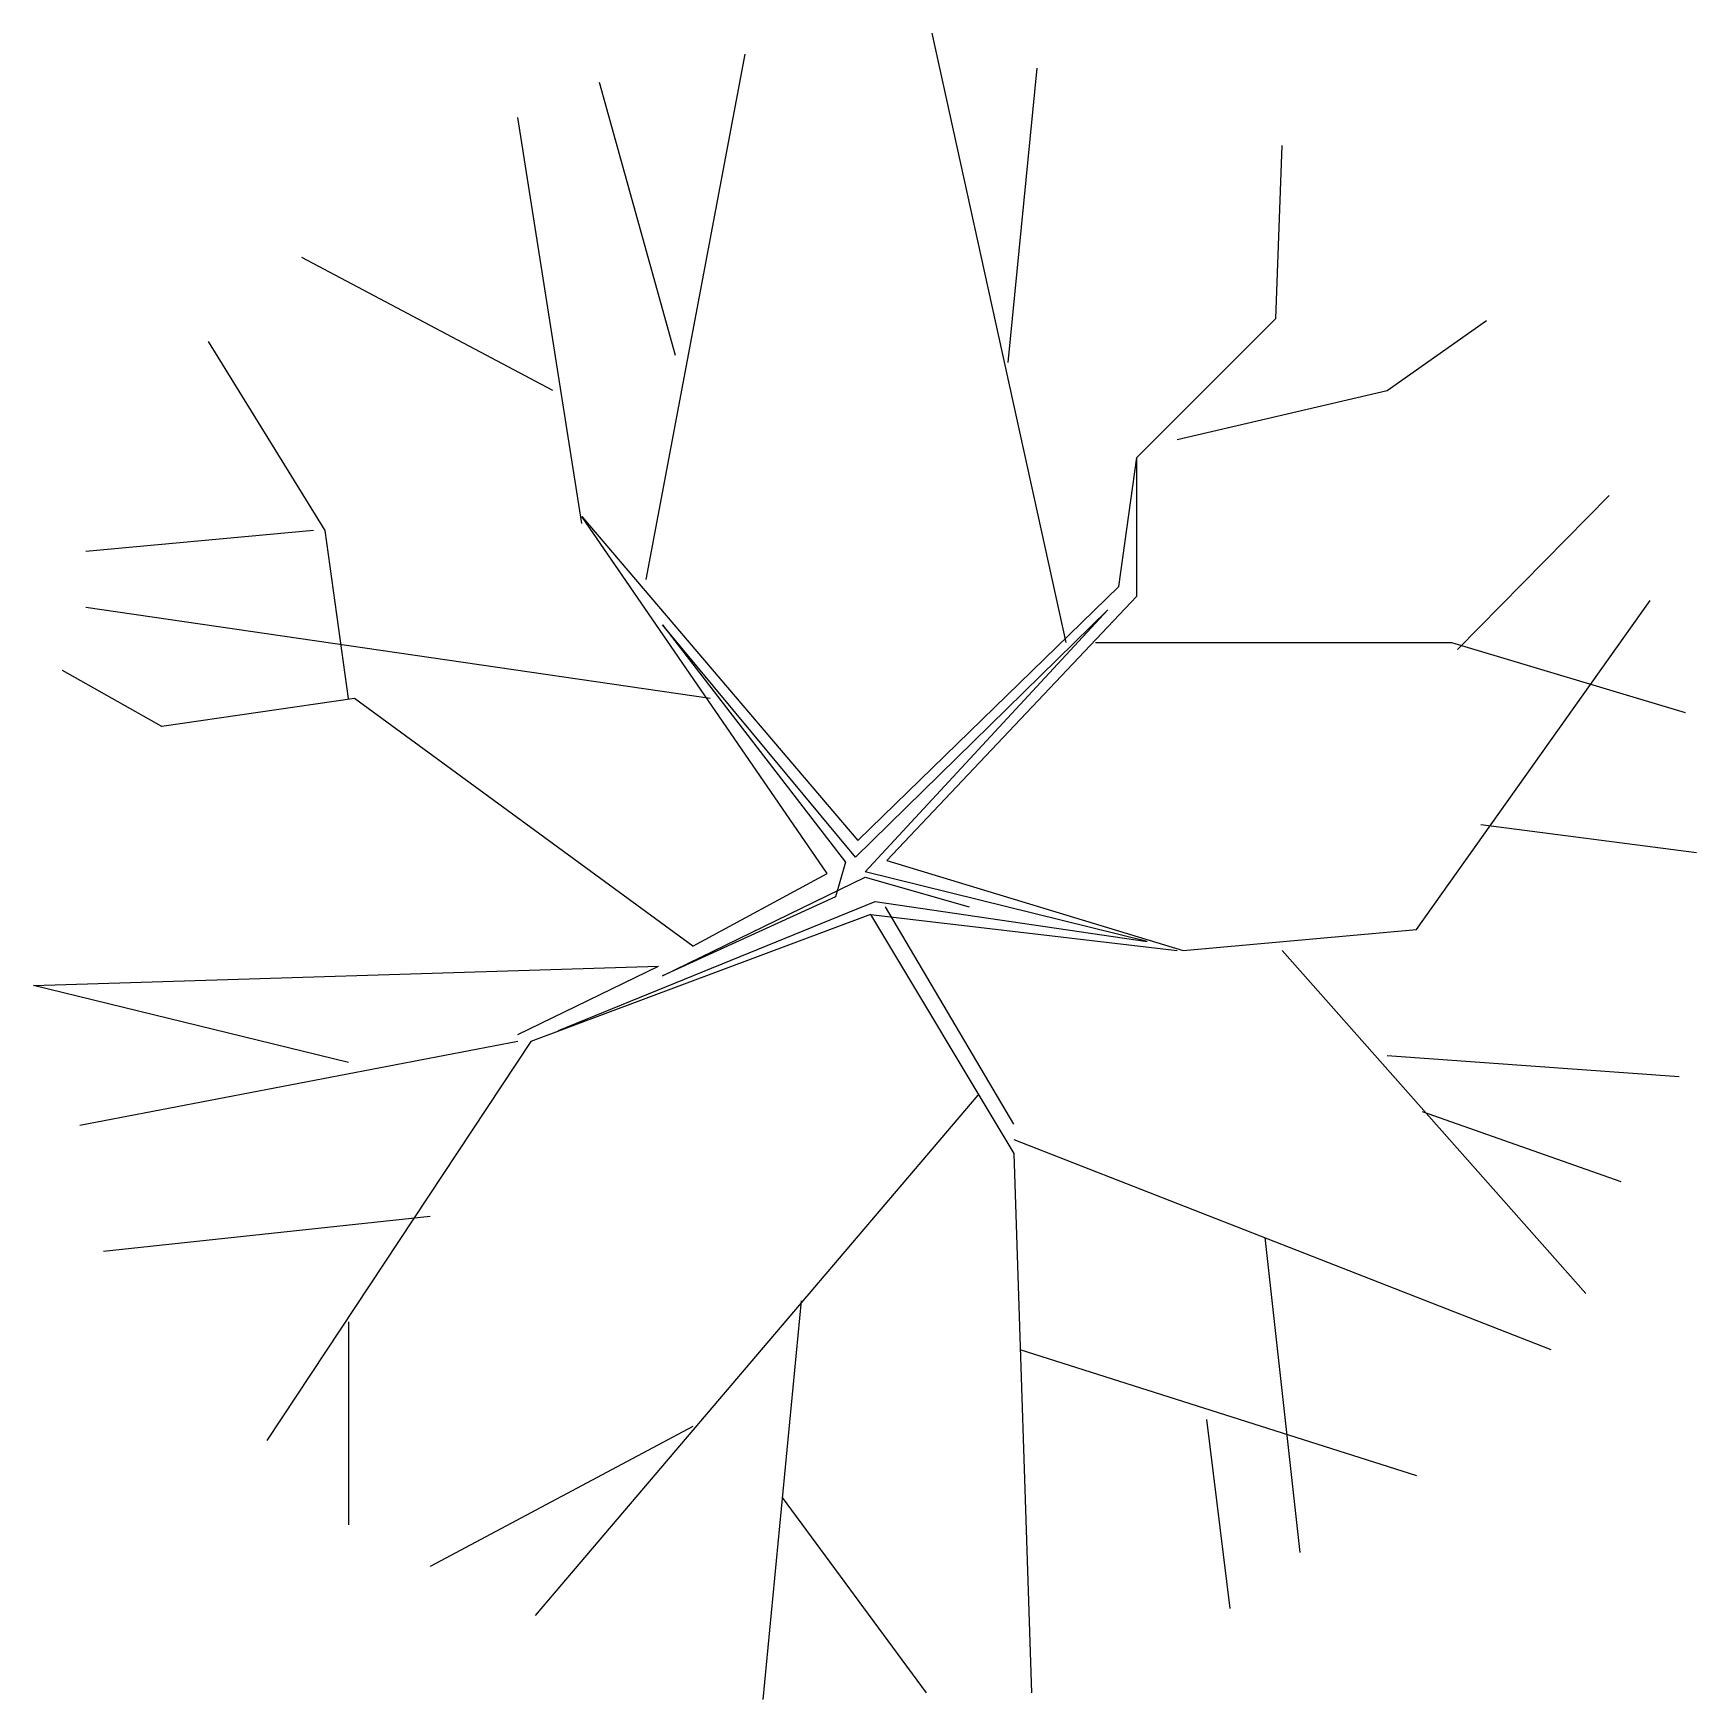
# Model space of a CAD drawing. Header units: millimetres. Extents: x 300.38 to 302.38, y 2566.02 to 2568.02.
import ezdxf

# ---------------------------------------------------------------- set-up
doc = ezdxf.new("R2010")
doc.units = ezdxf.units.MM
doc.header["$LTSCALE"] = 10
doc.layers.add('Vegetais', color=94, linetype='Continuous')

msp = doc.modelspace()

# ---------------------------------------------------------------- linework, layer by layer
at = {"layer": 'Vegetais'}
for p, q in [((301.6227, 2567.2921), (301.4616, 2568.0235)), ((301.1184, 2567.3678), (301.2374, 2567.9983)), ((301.5527, 2567.6284), (301.5877, 2567.9815)), ((301.1534, 2567.6368), (301.0623, 2567.9646)), ((301.0413, 2567.435), (300.9642, 2567.9226)), ((301.874, 2567.681), (301.8819, 2567.889)), ((301.0063, 2567.5948), (300.705, 2567.7545)), ((301.7074, 2567.5144), (301.874, 2567.681)), ((302.008, 2567.5948), (302.1271, 2567.6788)), ((300.7331, 2567.4266), (300.593, 2567.6536)), ((301.7558, 2567.5359), (302.008, 2567.5948)), ((302.0921, 2567.2837), (302.2742, 2567.4687)), ((300.7191, 2567.4266), (300.4458, 2567.4014)), ((300.7611, 2567.2249), (300.7331, 2567.4266)), ((302.043, 2566.9475), (302.3233, 2567.3426)), ((301.1954, 2567.2249), (300.4458, 2567.3342)), ((301.6578, 2567.2921), (302.0851, 2567.2921)), ((302.0851, 2567.2921), (302.3653, 2567.2081)), ((300.5369, 2567.1913), (300.4178, 2567.2585)), ((300.7681, 2567.2249), (300.5369, 2567.1913)), ((301.1745, 2566.9273), (300.7681, 2567.2249)), ((302.1201, 2567.0736), (302.3793, 2567.04)), ((301.7628, 2566.9223), (302.043, 2566.9475)), ((301.8819, 2566.9223), (302.2462, 2566.5104)), ((300.3828, 2566.8802), (301.133, 2566.9033)), ((300.7611, 2566.7878), (300.3828, 2566.8802)), ((300.9642, 2566.813), (300.4388, 2566.7121)), ((300.9798, 2566.8129), (300.663, 2566.3338)), ((302.008, 2566.7962), (302.3583, 2566.771)), ((301.5166, 2566.7485), (300.9853, 2566.1237)), ((302.05, 2566.7289), (302.2882, 2566.6449)), ((301.5597, 2566.6953), (302.2042, 2566.4431)), ((301.5597, 2566.6785), (301.5807, 2566.0312)), ((300.8592, 2566.6028), (300.4669, 2566.5608)), ((301.8609, 2566.5776), (301.9029, 2566.1993)), ((301.3045, 2566.5018), (301.2585, 2566.0228)), ((300.7611, 2566.4766), (300.7611, 2566.2329)), ((301.5667, 2566.4431), (302.043, 2566.2918)), ((301.7909, 2566.359), (301.8189, 2566.1321)), ((301.1744, 2566.3506), (300.8592, 2566.1825)), ((301.2818, 2566.2656), (301.4546, 2566.0312))]:
    msp.add_line(p, q, dxfattribs=at)
at = {"layer": 'Vegetais', "color": 34}
for p, q in [((301.6858, 2567.3594), (301.7074, 2567.5144)), ((301.7074, 2567.3477), (301.7074, 2567.5144)), ((301.0413, 2567.4435), (301.3723, 2567.0542)), ((301.3355, 2567.0147), (301.0413, 2567.4435)), ((301.3723, 2567.0542), (301.6858, 2567.3594)), ((301.4073, 2567.0302), (301.7074, 2567.3477)), ((301.6724, 2567.3312), (301.3695, 2567.0344)), ((301.3812, 2567.0166), (301.6724, 2567.3312)), ((301.3695, 2567.0344), (301.1379, 2567.3134)), ((301.1379, 2567.3134), (301.3578, 2567.0283)), ((301.3578, 2567.0283), (301.3456, 2566.9866)), ((301.4073, 2567.0302), (301.7628, 2566.9223)), ((301.1379, 2566.8919), (301.3812, 2567.0105)), ((301.1745, 2566.9273), (301.3355, 2567.0147)), ((301.7198, 2566.9331), (301.3812, 2567.0166)), ((301.3812, 2567.0105), (301.506, 2566.9748)), ((301.0131, 2566.8262), (301.3934, 2566.981)), ((301.3456, 2566.9866), (301.1379, 2566.8919)), ((301.3934, 2566.981), (301.7198, 2566.9331)), ((301.3876, 2566.9656), (300.9798, 2566.8129)), ((301.3876, 2566.9656), (301.5597, 2566.6785)), ((301.3876, 2566.9656), (301.7558, 2566.9223)), ((301.4051, 2566.9748), (301.5594, 2566.7137)), ((300.9642, 2566.8214), (301.133, 2566.9033))]:
    msp.add_line(p, q, dxfattribs=at)

doc.saveas('drawing.dxf')
